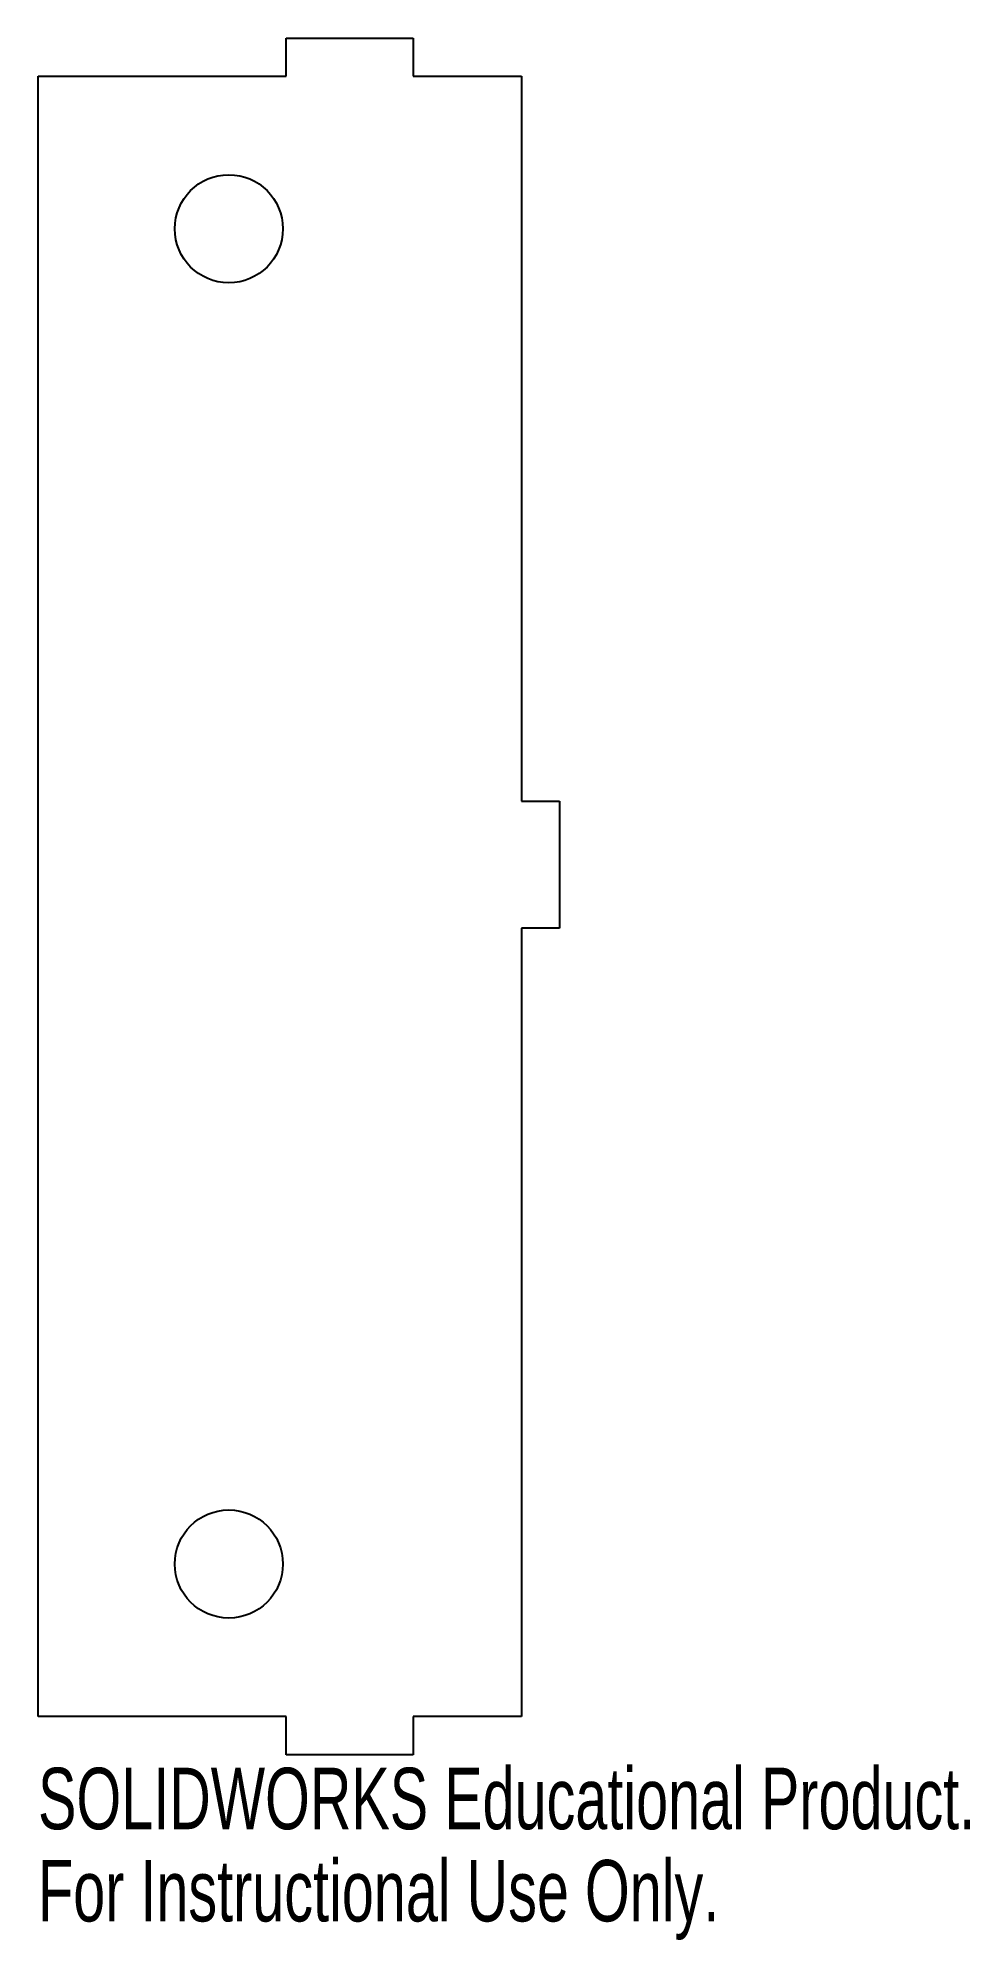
# Model space of a CAD drawing. Header units: millimetres. Extents: x -41 to 32, y -85 to 65.
import ezdxf

# ---------------------------------------------------------------- set-up
doc = ezdxf.new("R2010")
doc.units = ezdxf.units.MM
doc.styles.add('SLDTEXTSTYLE0', font='TXT', dxfattribs={"width": 0.7})

msp = doc.modelspace()

# ---------------------------------------------------------------- linework, layer by layer
at = {"color": 7, "linetype": 'Continuous'}
for p, q in [((-21.5, 62), (-21.5, 65)), ((-21.5, 65), (-11.5, 65)), ((-11.5, 65), (-11.5, 62)), ((-41, 62), (-21.5, 62)), ((-41, -67), (-41, 62)), ((-11.5, 62), (-3, 62)), ((-3, 62), (-3, 5)), ((-3, 5), (0, 5)), ((0, 5), (0, -5)), ((0, -5), (-3, -5)), ((-3, -5), (-3, -67)), ((-21.5, -67), (-41, -67)), ((-21.5, -70), (-21.5, -67)), ((-3, -67), (-11.5, -67)), ((-11.5, -67), (-11.5, -70)), ((-11.5, -70), (-21.5, -70))]:
    msp.add_line(p, q, dxfattribs=at)
for centre in [(-26, 50), (-26, -55)]:
    msp.add_circle(centre, 4.25, dxfattribs=at)

# ---------------------------------------------------------------- texts
at = {"color": 7, "linetype": 'Continuous', "char_height": 4.8336, "attachment_point": 1, "style": 'SLDTEXTSTYLE0'}
for s, insert in [('SOLIDWORKS Educational Product.', (-41, -71.02)), ('For Instructional Use Only.', (-41, -78.27))]:
    msp.add_mtext(s, dxfattribs=dict(at, insert=insert))

doc.saveas('drawing.dxf')
